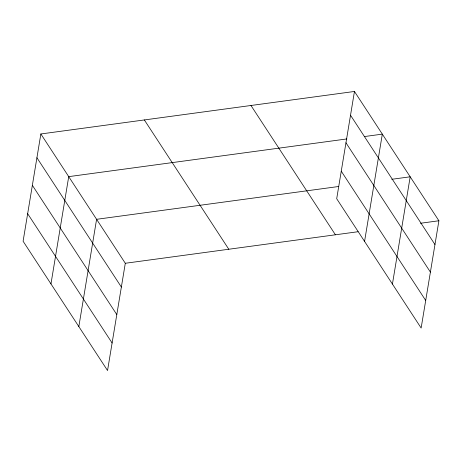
<?xml version="1.0" encoding="UTF-8"?>
<svg xmlns="http://www.w3.org/2000/svg" width="462" height="462" viewBox="0 0 462 462"><rect width="100%" height="100%" fill="white"/><g stroke="black" fill="none" stroke-linecap="round" stroke-linejoin="round"><path stroke-width="0.69" d="M40.858 133.968L23.1 241.239L107.542 370.536L125.3 263.271L40.858 133.968L354.458 91.464L438.9 220.761L421.142 328.032L336.7 198.729L354.458 91.464M50.964 283.905L68.722 176.64L346.881 138.935M78.835 326.576L96.593 219.306L338.6 186.504M364.564 241.401L382.322 134.13L364.605 136.533M392.429 284.066L410.187 176.802L391.759 179.296M125.3 263.271L358.096 231.716M420.472 223.262L438.9 220.761M350.519 115.252L434.961 244.548M345.957 142.798L430.399 272.101M341.256 171.183L425.704 300.479M250.97 105.492L335.412 234.788M144.346 119.941L228.788 249.243M36.92 157.756L121.367 287.058M32.357 185.308L116.805 314.605M27.662 213.692L112.104 342.989"/></g></svg>
